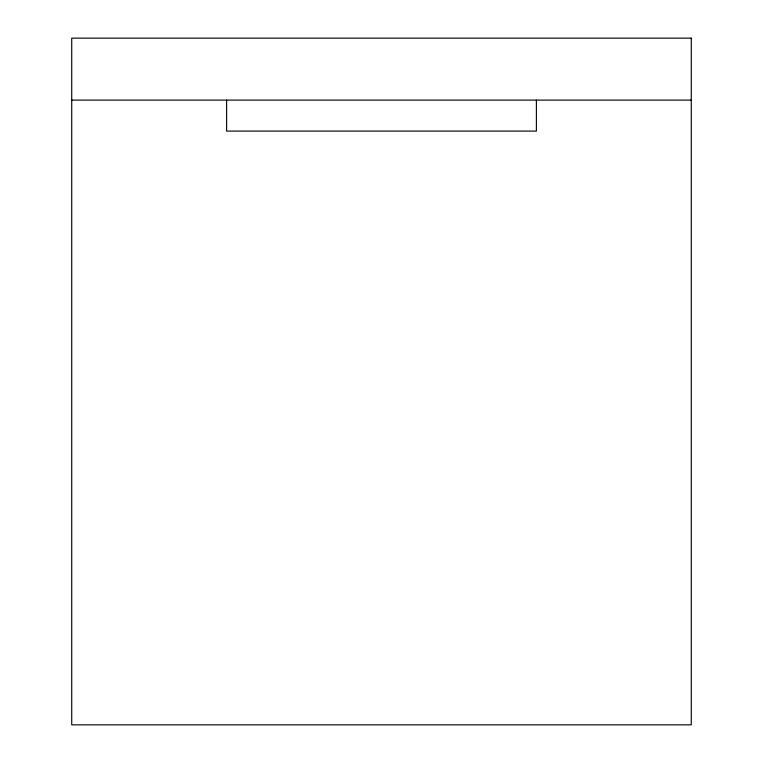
<?xml version="1.0" encoding="UTF-8"?>
<svg xmlns="http://www.w3.org/2000/svg" width="763" height="763" viewBox="0 0 763 763"><rect width="100%" height="100%" fill="white"/><g stroke="black" fill="none" stroke-linecap="round" stroke-linejoin="round"><path stroke-width="1.14" d="M71.722 100.106L691.278 100.106M536.389 100.106L536.389 131.083L226.611 131.083L226.611 100.106M691.278 38.15L71.722 38.15L71.722 724.85L691.278 724.85L691.278 38.15"/></g></svg>
